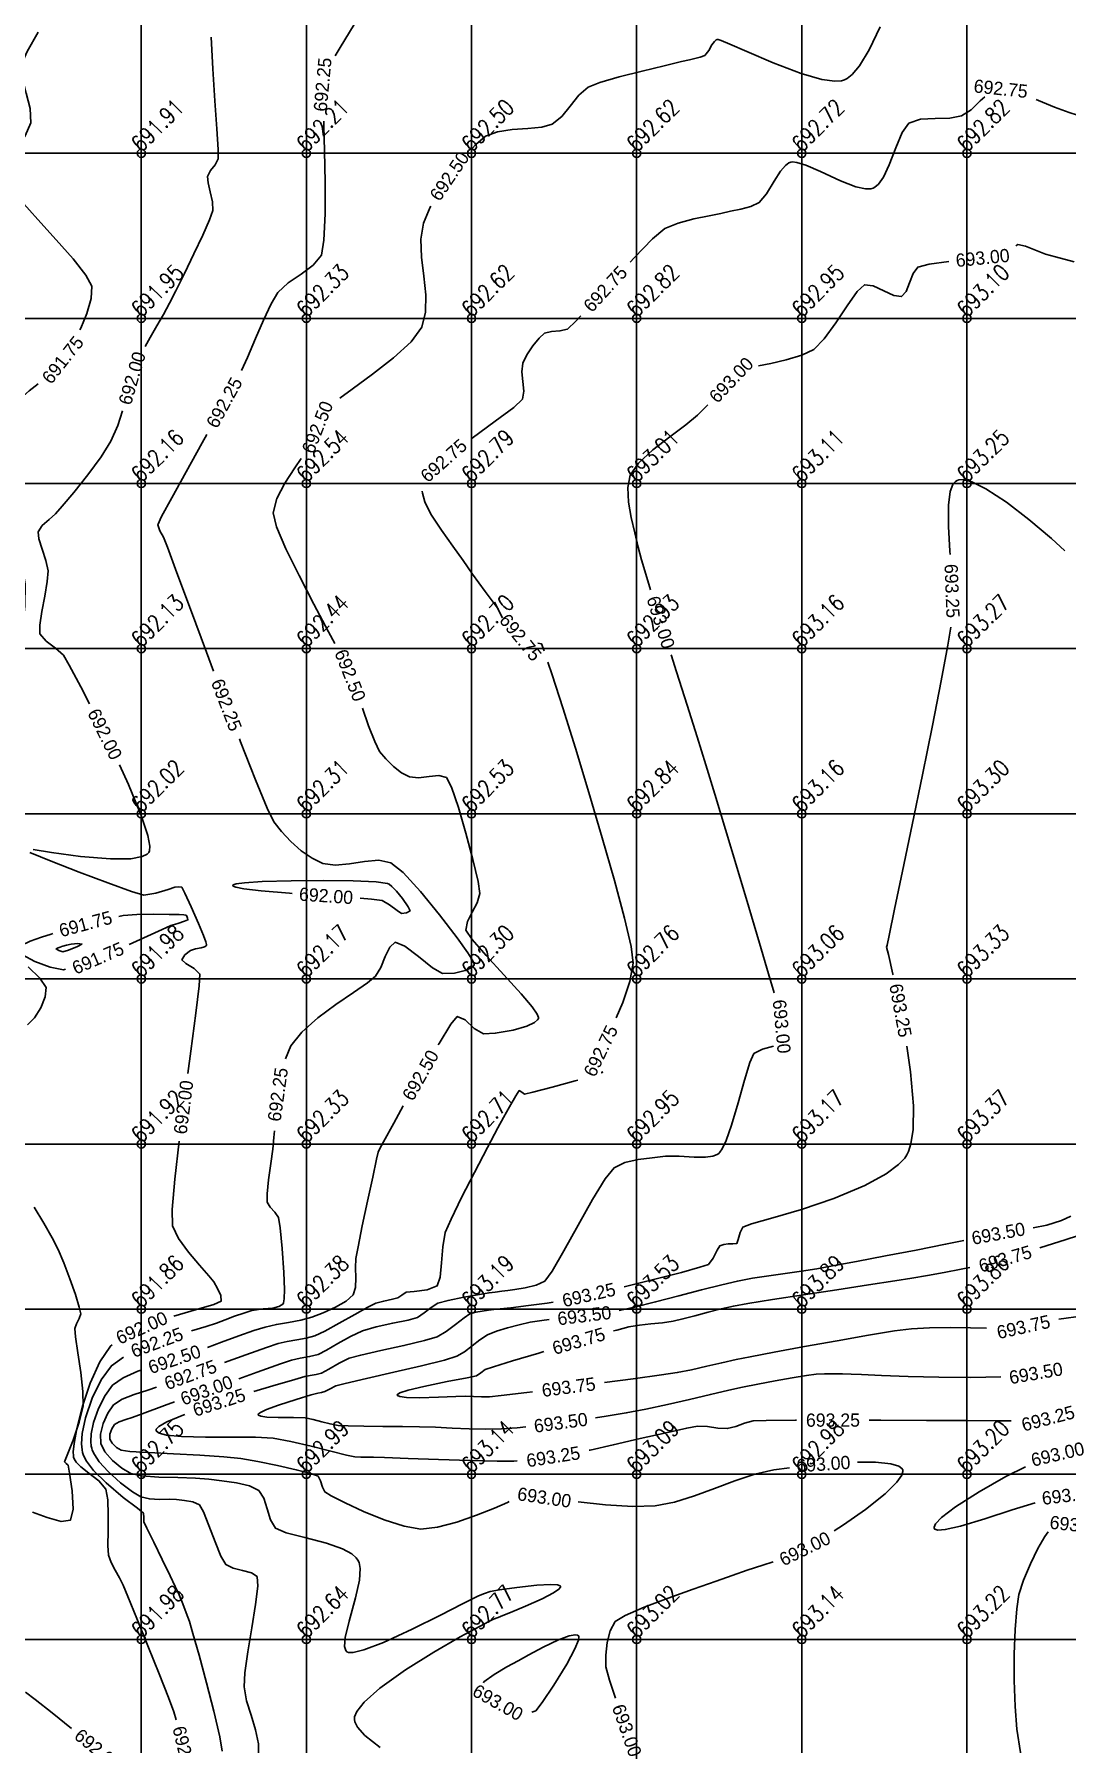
# Model space of a CAD drawing. Header units: millimetres. Extents: x 708400 to 708940, y 1331410 to 1331890.
# Drawn here: x 708651.8 to 708683, y 1331561.8 to 1331613.6 of the extents above; entities that cross this region are included whole.
import ezdxf

# ---------------------------------------------------------------- set-up
doc = ezdxf.new("R2010")
doc.units = ezdxf.units.MM
doc.header["$PDMODE"] = 32
doc.header["$PDSIZE"] = 0.25
for name, color, linetype in [('BLOCK LEVELS', 251, 'Continuous'), ('CONT-MJR', 210, 'Continuous'), ('CONT-MNR', 90, 'Continuous'), ('grid', 4, 'Continuous')]:
    doc.layers.add(name, color=color, linetype=linetype)
doc.styles.add('RS', font='romans.shx', dxfattribs={"height": 5})

msp = doc.modelspace()

# ---------------------------------------------------------------- linework, layer by layer
at = {"layer": 'BLOCK LEVELS', "color": 251}
for p in [(708655, 1331610, 691.907), (708660, 1331610, 692.209), (708665, 1331610, 692.498), (708670, 1331610, 692.622), (708675, 1331610, 692.719), (708680, 1331610, 692.816), (708655, 1331605, 691.954), (708660, 1331605, 692.33), (708665, 1331605, 692.622), (708670, 1331605, 692.819), (708675, 1331605, 692.947), (708680, 1331605, 693.1), (708655, 1331600, 692.156), (708660, 1331600, 692.54), (708665, 1331600, 692.787), (708670, 1331600, 693.013), (708675, 1331600, 693.114), (708680, 1331600, 693.248), (708655, 1331595, 692.131), (708660, 1331595, 692.437), (708665, 1331595, 692.697), (708670, 1331595, 692.934), (708675, 1331595, 693.159), (708680, 1331595, 693.27), (708655, 1331590, 692.015), (708660, 1331590, 692.306), (708665, 1331590, 692.527), (708670, 1331590, 692.837), (708675, 1331590, 693.162), (708680, 1331590, 693.302), (708655, 1331585, 691.979), (708660, 1331585, 692.173), (708665, 1331585, 692.297), (708670, 1331585, 692.763), (708675, 1331585, 693.064), (708680, 1331585, 693.335), (708655, 1331580, 691.923), (708660, 1331580, 692.327), (708665, 1331580, 692.707), (708670, 1331580, 692.954), (708675, 1331580, 693.165), (708680, 1331580, 693.37), (708655, 1331575, 691.859), (708660, 1331575, 692.382), (708665, 1331575, 693.185), (708670, 1331575, 693.53), (708675, 1331575, 693.892), (708680, 1331575, 693.857), (708655, 1331570, 692.751), (708660, 1331570, 692.994), (708665, 1331570, 693.137), (708670, 1331570, 693.09), (708675, 1331570, 692.977), (708680, 1331570, 693.199), (708655, 1331565, 691.983), (708660, 1331565, 692.643), (708665, 1331565, 692.772), (708670, 1331565, 693.018), (708675, 1331565, 693.138), (708680, 1331565, 693.222)]:
    msp.add_point(p, dxfattribs=at)
at = {"layer": 'CONT-MJR', "flags": 128}
for points, elevation in [([(708677.375, 1331613.828), (708677.044, 1331613.13), (708676.753, 1331612.65), (708676.525, 1331612.381), (708676.37, 1331612.261), (708676.292, 1331612.223), (708676.207, 1331612.198), (708675.999, 1331612.183), (708675.607, 1331612.235), (708674.981, 1331612.412), (708674.131, 1331612.735), (708673.333, 1331613.08), (708672.824, 1331613.307), (708672.564, 1331613.415), (708672.465, 1331613.445), (708672.441, 1331613.446), (708672.412, 1331613.433), (708672.356, 1331613.386), (708672.278, 1331613.28), (708672.181, 1331613.115), (708672.064, 1331612.965), (708671.924, 1331612.905), (708671.761, 1331612.867), (708671.604, 1331612.833), (708671.355, 1331612.774), (708670.834, 1331612.652), (708670.165, 1331612.491), (708669.475, 1331612.313), (708668.889, 1331612.141), (708668.531, 1331612), (708668.249, 1331611.755), (708667.99, 1331611.431), (708667.73, 1331611.112), (708667.445, 1331610.878), (708667.127, 1331610.787), (708666.703, 1331610.747), (708666.236, 1331610.715), (708665.789, 1331610.651), (708665.427, 1331610.513), (708665.134, 1331610.27), (708665.009, 1331610.134)], 692.5), ([(708657.114, 1331613.512), (708657.167, 1331612.558), (708657.231, 1331611.592), (708657.289, 1331610.741), (708657.327, 1331610.117), (708657.329, 1331609.833), (708657.234, 1331609.654), (708657.097, 1331609.475), (708657.008, 1331609.296), (708657.024, 1331609.103), (708657.09, 1331608.828), (708657.153, 1331608.529), (708657.164, 1331608.263), (708657.07, 1331607.987), (708656.865, 1331607.522), (708656.595, 1331606.952), (708656.306, 1331606.362), (708656.043, 1331605.836), (708655.852, 1331605.46), (708655.671, 1331605.123), (708655.471, 1331604.774), (708655.267, 1331604.42), (708655.119, 1331604.15)], 692), ([(708663.77, 1331608.397), (708663.751, 1331608.365), (708663.544, 1331607.884), (708663.466, 1331607.399), (708663.486, 1331606.853), (708663.553, 1331606.28), (708663.612, 1331605.714), (708663.611, 1331605.188), (708663.496, 1331604.736), (708663.168, 1331604.293), (708662.633, 1331603.801), (708662.003, 1331603.307), (708661.385, 1331602.856), (708661.008, 1331602.58)], 692.5), ([(708683.244, 1331606.709), (708682.684, 1331606.863), (708682.381, 1331606.949), (708682.082, 1331607.065), (708681.771, 1331607.189), (708681.547, 1331607.234), (708681.479, 1331607.196)], 693), ([(708679.449, 1331606.723), (708678.858, 1331606.643), (708678.513, 1331606.55), (708678.37, 1331606.356), (708678.265, 1331606.079), (708678.161, 1331605.815), (708678.021, 1331605.66), (708677.791, 1331605.69), (708677.482, 1331605.838), (708677.163, 1331605.986), (708676.898, 1331606.017), (708676.674, 1331605.81), (708676.371, 1331605.382), (708676.027, 1331604.863), (708675.679, 1331604.379), (708675.364, 1331604.061), (708674.997, 1331603.884), (708674.53, 1331603.741), (708674.06, 1331603.632), (708673.687, 1331603.56)], 693), ([(708672.156, 1331602.383), (708672.135, 1331602.361), (708671.842, 1331602.067), (708671.487, 1331601.776), (708671.002, 1331601.415), (708670.49, 1331601.019), (708670.055, 1331600.621), (708669.801, 1331600.255), (708669.729, 1331599.875), (708669.752, 1331599.435), (708669.835, 1331598.967), (708669.944, 1331598.504), (708670.043, 1331598.076), (708670.146, 1331597.687), (708670.334, 1331597.055), (708670.419, 1331596.783)], 693), ([(708654.434, 1331602.196), (708654.288, 1331601.752), (708654.083, 1331601.284), (708653.782, 1331600.804), (708653.378, 1331600.259), (708652.958, 1331599.733), (708652.606, 1331599.312), (708652.408, 1331599.082), (708652.213, 1331598.906), (708652.002, 1331598.728), (708651.874, 1331598.539), (708651.896, 1331598.322), (708651.999, 1331598.012), (708652.115, 1331597.668), (708652.18, 1331597.354), (708652.154, 1331597.037), (708652.076, 1331596.594), (708651.987, 1331596.12), (708651.925, 1331595.707), (708651.932, 1331595.449), (708652.121, 1331595.223), (708652.407, 1331595.019), (708652.647, 1331594.8), (708652.822, 1331594.496), (708653.173, 1331593.84), (708653.433, 1331593.334)], 692), ([(708659.841, 1331600.753), (708659.646, 1331600.476), (708659.346, 1331600.014), (708659.103, 1331599.543), (708658.997, 1331599.117), (708659.1, 1331598.691), (708659.382, 1331598.024), (708659.779, 1331597.21), (708660.229, 1331596.342), (708660.669, 1331595.514), (708660.857, 1331595.156)], 692.5), ([(708671.042, 1331594.812), (708671.206, 1331594.298), (708671.529, 1331593.289), (708671.831, 1331592.332), (708672.093, 1331591.487), (708672.363, 1331590.596), (708672.688, 1331589.522), (708673.04, 1331588.353), (708673.393, 1331587.177), (708673.719, 1331586.082), (708673.992, 1331585.156), (708674.16, 1331584.575)], 693), ([(708661.697, 1331593.193), (708661.884, 1331592.665), (708662.069, 1331592.184), (708662.217, 1331591.888), (708662.404, 1331591.659), (708662.635, 1331591.434), (708662.885, 1331591.242), (708663.126, 1331591.115), (708663.397, 1331591.088), (708663.714, 1331591.129), (708664.015, 1331591.159), (708664.239, 1331591.102), (708664.392, 1331590.807), (708664.603, 1331590.193), (708664.833, 1331589.411), (708665.044, 1331588.614), (708665.197, 1331587.954), (708665.251, 1331587.584), (708665.173, 1331587.308), (708665.018, 1331587.018), (708664.875, 1331586.735), (708664.833, 1331586.479), (708665.019, 1331586.19), (708665.444, 1331585.706), (708665.981, 1331585.126), (708666.508, 1331584.548), (708666.836, 1331584.154), (708666.987, 1331583.933), (708667.027, 1331583.832), (708667.025, 1331583.798), (708667.003, 1331583.757), (708666.911, 1331583.677), (708666.677, 1331583.567), (708666.26, 1331583.447), (708665.721, 1331583.352), (708665.362, 1331583.336), (708665.082, 1331583.502), (708664.803, 1331583.757), (708664.569, 1331583.864), (708664.376, 1331583.627), (708664.016, 1331583.047), (708663.991, 1331583.006)], 692.5), ([(708654.342, 1331591.478), (708654.615, 1331590.885), (708655.001, 1331589.949), (708655.198, 1331589.347), (708655.258, 1331589.02), (708655.248, 1331588.874), (708655.227, 1331588.826), (708655.181, 1331588.777), (708655.031, 1331588.702), (708654.686, 1331588.64), (708654.064, 1331588.633), (708653.159, 1331588.707), (708652.283, 1331588.826), (708651.729, 1331588.917)], 692), ([(708651.626, 1331588.823), (708652.268, 1331588.569), (708653.116, 1331588.237), (708653.988, 1331587.905), (708654.702, 1331587.647), (708655.076, 1331587.539), (708655.437, 1331587.593), (708655.816, 1331587.712), (708656.014, 1331587.78), (708656.123, 1331587.79), (708656.224, 1331587.782), (708656.317, 1331587.601), (708656.514, 1331587.184), (708656.738, 1331586.68), (708656.888, 1331586.318), (708656.959, 1331586.121), (708656.977, 1331586.044), (708656.975, 1331586.025), (708656.962, 1331586.006), (708656.917, 1331585.976), (708656.812, 1331585.943), (708656.646, 1331585.911), (708656.486, 1331585.862), (708656.315, 1331585.724), (708656.224, 1331585.573), (708656.354, 1331585.464), (708656.602, 1331585.315), (708656.776, 1331585.145), (708656.755, 1331584.791), (708656.655, 1331583.964), (708656.504, 1331582.813), (708656.415, 1331582.138)], 692), ([(708659.565, 1331587.588), (708659.485, 1331587.593), (708658.631, 1331587.668), (708658.11, 1331587.731), (708657.863, 1331587.78), (708657.785, 1331587.812), (708657.775, 1331587.829), (708657.786, 1331587.845), (708657.869, 1331587.874), (708658.124, 1331587.911), (708658.66, 1331587.947), (708659.537, 1331587.973), (708660.505, 1331587.979), (708661.414, 1331587.966), (708662.115, 1331587.935), (708662.46, 1331587.888), (708662.502, 1331587.865), (708662.591, 1331587.798), (708662.73, 1331587.659), (708662.907, 1331587.438), (708663.077, 1331587.183), (708663.141, 1331587.057), (708663.03, 1331587.004), (708662.882, 1331586.985), (708662.747, 1331587.075), (708662.52, 1331587.246), (708662.29, 1331587.378), (708661.976, 1331587.416), (708661.627, 1331587.442)], 692), ([(708674.148, 1331582.966), (708673.814, 1331582.876), (708673.547, 1331582.741), (708673.431, 1331582.469), (708673.269, 1331581.929), (708673.077, 1331581.252), (708672.872, 1331580.571), (708672.71, 1331580.11), (708672.594, 1331579.858), (708672.522, 1331579.75), (708672.488, 1331579.718), (708672.435, 1331579.683), (708672.309, 1331579.635), (708672.084, 1331579.601), (708671.738, 1331579.605), (708671.284, 1331579.637), (708670.872, 1331579.631), (708670.475, 1331579.585), (708670.05, 1331579.531), (708669.647, 1331579.44), (708669.316, 1331579.283), (708669.051, 1331578.95), (708668.667, 1331578.318), (708668.229, 1331577.539), (708667.8, 1331576.766), (708667.442, 1331576.151), (708667.22, 1331575.847), (708666.958, 1331575.726), (708666.628, 1331575.647), (708666.314, 1331575.599), (708666.103, 1331575.569), (708665.916, 1331575.541), (708665.719, 1331575.519), (708665.531, 1331575.495), (708665.244, 1331575.447), (708664.77, 1331575.362), (708664.29, 1331575.266), (708663.983, 1331575.184), (708663.776, 1331575.053), (708663.571, 1331574.885), (708663.364, 1331574.751), (708663.077, 1331574.671), (708662.616, 1331574.576), (708662.113, 1331574.467), (708661.698, 1331574.346), (708661.337, 1331574.176), (708660.953, 1331573.958), (708660.606, 1331573.756), (708660.357, 1331573.631), (708660.096, 1331573.563), (708659.815, 1331573.515), (708659.549, 1331573.459), (708659.213, 1331573.344), (708658.513, 1331573.095), (708657.95, 1331572.892)], 693), ([(708662.935, 1331581.152), (708662.647, 1331580.634), (708662.335, 1331580.064), (708662.214, 1331579.841), (708662.173, 1331579.757), (708662.125, 1331579.539), (708662.007, 1331578.993), (708661.852, 1331578.27), (708661.693, 1331577.519), (708661.563, 1331576.89), (708661.497, 1331576.533), (708661.487, 1331576.253), (708661.5, 1331575.948), (708661.491, 1331575.66), (708661.416, 1331575.429), (708661.208, 1331575.239), (708660.881, 1331575.056), (708660.507, 1331574.891), (708660.16, 1331574.759), (708659.827, 1331574.666), (708659.461, 1331574.599), (708659.092, 1331574.537), (708658.748, 1331574.459), (708658.41, 1331574.351), (708657.95, 1331574.19), (708657.428, 1331574), (708657.008, 1331573.843)], 692.5), ([(708656.151, 1331580.088), (708656.019, 1331578.941), (708655.939, 1331578.016), (708655.945, 1331577.526), (708656.127, 1331577.139), (708656.426, 1331576.722), (708656.76, 1331576.328), (708657.043, 1331576.011), (708657.194, 1331575.826), (708657.306, 1331575.626), (708657.406, 1331575.409), (708657.419, 1331575.238), (708657.199, 1331575.144), (708656.677, 1331574.991), (708655.989, 1331574.788)], 692), ([(708683.143, 1331577.818), (708682.863, 1331577.681), (708682.423, 1331577.546), (708682.005, 1331577.465)], 693.5), ([(708679.907, 1331577.075), (708679.357, 1331576.964), (708678.466, 1331576.79), (708677.534, 1331576.612), (708676.657, 1331576.447), (708675.932, 1331576.312), (708675.455, 1331576.226), (708674.99, 1331576.151), (708674.5, 1331576.081), (708674.002, 1331576.009), (708673.513, 1331575.934), (708673.049, 1331575.849), (708672.582, 1331575.741), (708671.966, 1331575.583), (708671.274, 1331575.4), (708670.575, 1331575.217), (708669.94, 1331575.058), (708669.472, 1331574.956)], 693.5), ([(708667.356, 1331574.685), (708667.129, 1331574.659), (708666.774, 1331574.605), (708666.443, 1331574.529), (708666.091, 1331574.436), (708665.757, 1331574.331), (708665.481, 1331574.219), (708665.249, 1331574.075), (708665.019, 1331573.893), (708664.788, 1331573.712), (708664.555, 1331573.573), (708664.182, 1331573.46), (708663.49, 1331573.288), (708662.646, 1331573.09), (708661.82, 1331572.9), (708661.179, 1331572.753), (708660.891, 1331572.682), (708660.695, 1331572.582), (708660.554, 1331572.502), (708660.453, 1331572.48), (708660.351, 1331572.459), (708660.146, 1331572.401), (708659.691, 1331572.266), (708659.159, 1331572.095), (708658.791, 1331571.959), (708658.606, 1331571.872), (708658.548, 1331571.826), (708658.541, 1331571.807), (708658.552, 1331571.788), (708658.616, 1331571.758), (708658.798, 1331571.733), (708659.143, 1331571.722), (708659.613, 1331571.723), (708659.965, 1331571.708), (708660.209, 1331571.658), (708660.463, 1331571.591), (708660.717, 1331571.526), (708660.96, 1331571.481), (708661.264, 1331571.464), (708661.743, 1331571.455), (708662.318, 1331571.451), (708662.906, 1331571.448), (708663.427, 1331571.441), (708663.906, 1331571.423), (708664.411, 1331571.398), (708664.926, 1331571.375), (708665.432, 1331571.363), (708665.912, 1331571.373), (708666.382, 1331571.409), (708666.644, 1331571.436)], 693.5), ([(708654.115, 1331573.916), (708654.067, 1331573.882), (708653.741, 1331573.404), (708653.455, 1331572.764), (708653.221, 1331572.059), (708653.051, 1331571.385), (708652.969, 1331570.933), (708652.943, 1331570.678), (708652.944, 1331570.559), (708652.951, 1331570.518), (708652.968, 1331570.465), (708653.028, 1331570.365), (708653.168, 1331570.221), (708653.41, 1331570.037), (708653.718, 1331569.804), (708653.926, 1331569.549), (708653.989, 1331569.23), (708654.002, 1331568.775), (708653.993, 1331568.279), (708653.986, 1331567.84), (708654.008, 1331567.553), (708654.091, 1331567.326), (708654.209, 1331567.095), (708654.337, 1331566.867), (708654.449, 1331566.646), (708654.596, 1331566.297), (708654.868, 1331565.634), (708655.204, 1331564.805), (708655.543, 1331563.959), (708655.823, 1331563.242), (708655.984, 1331562.804), (708656.056, 1331562.569)], 692), ([(708654.99, 1331573.151), (708654.898, 1331573.12), (708654.448, 1331572.923), (708654.13, 1331572.694), (708653.904, 1331572.387), (708653.705, 1331571.995), (708653.556, 1331571.566), (708653.488, 1331571.229), (708653.475, 1331570.996), (708653.486, 1331570.856), (708653.499, 1331570.793), (708653.518, 1331570.729), (708653.581, 1331570.595), (708653.728, 1331570.381), (708653.993, 1331570.087), (708654.375, 1331569.742), (708654.734, 1331569.468), (708654.988, 1331569.314), (708655.247, 1331569.252), (708655.553, 1331569.24), (708655.847, 1331569.246), (708656.067, 1331569.239), (708656.311, 1331569.211), (708656.563, 1331569.17), (708656.763, 1331569.08), (708656.885, 1331568.862), (708657.049, 1331568.446), (708657.233, 1331567.957), (708657.412, 1331567.522), (708657.562, 1331567.268), (708657.782, 1331567.156), (708658.069, 1331567.089), (708658.341, 1331567.02), (708658.514, 1331566.9), (708658.527, 1331566.616), (708658.46, 1331566.06), (708658.35, 1331565.355), (708658.231, 1331564.622), (708658.141, 1331563.984), (708658.114, 1331563.564), (708658.189, 1331563.142), (708658.324, 1331562.703), (708658.462, 1331562.263), (708658.547, 1331561.841), (708658.549, 1331561.391)], 692.5), ([(708668.759, 1331571.711), (708669.074, 1331571.758), (708669.683, 1331571.858), (708670.28, 1331571.973), (708670.936, 1331572.115), (708671.603, 1331572.269), (708672.236, 1331572.418), (708672.787, 1331572.546), (708673.21, 1331572.638), (708673.673, 1331572.729), (708674.194, 1331572.827), (708674.705, 1331572.919), (708675.14, 1331572.991), (708675.431, 1331573.03), (708675.69, 1331573.043), (708675.963, 1331573.043), (708676.237, 1331573.037), (708676.497, 1331573.033), (708676.812, 1331573.022), (708677.415, 1331572.995), (708678.224, 1331572.964), (708679.155, 1331572.939), (708680.124, 1331572.932), (708681.025, 1331572.954)], 693.5), ([(708656.007, 1331572.189), (708655.708, 1331572.081), (708655.028, 1331571.833), (708654.722, 1331571.721), (708654.531, 1331571.658), (708654.332, 1331571.59), (708654.192, 1331571.506), (708654.109, 1331571.377), (708654.052, 1331571.213), (708654.047, 1331571.068), (708654.12, 1331570.939), (708654.25, 1331570.814), (708654.39, 1331570.726), (708654.652, 1331570.695), (708655.224, 1331570.659), (708655.976, 1331570.619), (708656.778, 1331570.574), (708657.501, 1331570.526), (708658.016, 1331570.473), (708658.531, 1331570.385), (708659.125, 1331570.265), (708659.695, 1331570.135), (708660.138, 1331570.019), (708660.353, 1331569.939), (708660.432, 1331569.799), (708660.484, 1331569.615), (708660.561, 1331569.468), (708660.754, 1331569.351), (708661.172, 1331569.137), (708661.733, 1331568.877), (708662.357, 1331568.624), (708662.963, 1331568.428), (708663.47, 1331568.343), (708663.97, 1331568.396), (708664.557, 1331568.552), (708665.156, 1331568.761), (708665.692, 1331568.976), (708666.09, 1331569.148), (708666.143, 1331569.171)], 693), ([(708676.686, 1331570.366), (708677.23, 1331570.37), (708677.7, 1331570.321), (708677.94, 1331570.247), (708678.033, 1331570.177), (708678.057, 1331570.135), (708678.065, 1331570.087), (708678.033, 1331569.971), (708677.882, 1331569.757), (708677.53, 1331569.413), (708676.929, 1331568.938), (708676.26, 1331568.468), (708675.98, 1331568.285)], 693), ([(708682.07, 1331569.137), (708681.368, 1331568.923), (708680.54, 1331568.655), (708679.802, 1331568.431), (708679.346, 1331568.326), (708679.116, 1331568.311), (708679.029, 1331568.34), (708679.008, 1331568.367), (708679.004, 1331568.403), (708679.049, 1331568.498), (708679.235, 1331568.689), (708679.658, 1331569.011), (708680.376, 1331569.472), (708681.184, 1331569.931), (708681.776, 1331570.229)], 693), ([(708668.229, 1331569.161), (708669.058, 1331569.077), (708669.882, 1331569.028), (708670.564, 1331569.046), (708671.147, 1331569.156), (708671.749, 1331569.344), (708672.361, 1331569.572), (708672.972, 1331569.804), (708673.575, 1331570.004), (708674.159, 1331570.135), (708674.626, 1331570.197)], 693), ([(708674.135, 1331567.353), (708673.824, 1331567.25), (708673.345, 1331567.097), (708672.896, 1331566.94), (708672.403, 1331566.762), (708671.716, 1331566.521), (708670.95, 1331566.248), (708670.223, 1331565.973), (708669.652, 1331565.727), (708669.353, 1331565.541), (708669.202, 1331565.262), (708669.111, 1331564.903), (708669.071, 1331564.519), (708669.069, 1331564.168), (708669.177, 1331563.767), (708669.362, 1331563.22)], 693), ([(708666.824, 1331562.8), (708666.943, 1331562.842), (708667.136, 1331563.087), (708667.493, 1331563.619), (708667.884, 1331564.254), (708668.132, 1331564.716), (708668.236, 1331564.974), (708668.25, 1331565.083), (708668.238, 1331565.113), (708668.213, 1331565.131), (708668.134, 1331565.143), (708667.955, 1331565.109), (708667.635, 1331564.988), (708667.174, 1331564.768), (708666.734, 1331564.534), (708666.412, 1331564.354), (708666.068, 1331564.165), (708665.686, 1331563.941), (708665.378, 1331563.714), (708665.359, 1331563.682)], 693), ([(708652.888, 1331562.305), (708652.306, 1331562.772), (708651.785, 1331563.183), (708651.495, 1331563.407)], 692)]:
    msp.add_lwpolyline(points, dxfattribs=dict(at, elevation=elevation))
at = {"layer": 'CONT-MJR', "elevation": 691.5, "flags": 128}
msp.add_lwpolyline([(708652.57, 1331585.973), (708652.582, 1331585.977), (708652.63, 1331585.991), (708652.738, 1331586.022), (708652.882, 1331586.053), (708653.076, 1331586.071), (708653.204, 1331586.056), (708653.065, 1331585.981), (708652.793, 1331585.872), (708652.622, 1331585.817), (708652.506, 1331585.857), (708652.422, 1331585.906), (708652.487, 1331585.941)], close=True, dxfattribs=at)
at = {"layer": 'CONT-MNR', "flags": 128}
for points, elevation in [([(708668.199, 1331616.627), (708667.691, 1331616.452), (708667.43, 1331616.36), (708667.222, 1331616.269), (708667.009, 1331616.165), (708666.8, 1331616.078), (708666.534, 1331615.993), (708666.059, 1331615.85), (708665.497, 1331615.698), (708664.967, 1331615.585), (708664.591, 1331615.557), (708664.239, 1331615.69), (708663.866, 1331615.928), (708663.523, 1331616.15), (708663.261, 1331616.233), (708663.05, 1331616.14), (708662.837, 1331615.952), (708662.637, 1331615.724), (708662.461, 1331615.507), (708662.25, 1331615.197), (708661.884, 1331614.615), (708661.448, 1331613.904), (708661.026, 1331613.203), (708660.875, 1331612.947)], 692.25), ([(708651.882, 1331613.669), (708651.542, 1331613.086), (708651.383, 1331612.722), (708651.394, 1331612.295), (708651.512, 1331611.824), (708651.633, 1331611.353), (708651.653, 1331610.925), (708651.482, 1331610.523), (708651.192, 1331610.11), (708650.928, 1331609.709), (708650.831, 1331609.338), (708650.988, 1331609.034), (708651.363, 1331608.563), (708651.87, 1331607.991), (708652.423, 1331607.381), (708652.937, 1331606.799), (708653.324, 1331606.31), (708653.499, 1331605.979), (708653.48, 1331605.599), (708653.351, 1331605.149), (708653.166, 1331604.7), (708653.142, 1331604.651)], 691.75), ([(708680.539, 1331611.704), (708680.403, 1331611.584), (708680.125, 1331611.32), (708679.84, 1331611.132), (708679.479, 1331611.067), (708679.035, 1331611.057), (708678.595, 1331611.03), (708678.245, 1331610.911), (708678.038, 1331610.628), (708677.847, 1331610.166), (708677.651, 1331609.648), (708677.475, 1331609.277), (708677.326, 1331609.066), (708677.216, 1331608.971), (708677.157, 1331608.941), (708677.091, 1331608.923), (708676.932, 1331608.921), (708676.636, 1331608.988), (708676.173, 1331609.166), (708675.563, 1331609.446), (708675.122, 1331609.639), (708674.854, 1331609.725), (708674.72, 1331609.74), (708674.669, 1331609.731), (708674.613, 1331609.708), (708674.506, 1331609.631), (708674.353, 1331609.455), (708674.161, 1331609.154), (708673.936, 1331608.771), (708673.714, 1331608.513), (708673.458, 1331608.39), (708673.157, 1331608.308), (708672.843, 1331608.245), (708672.55, 1331608.178), (708672.195, 1331608.101), (708671.734, 1331608.01), (708671.255, 1331607.888), (708670.849, 1331607.717), (708670.485, 1331607.405), (708669.924, 1331606.831), (708669.801, 1331606.698)], 692.75), ([(708687.99, 1331609.761), (708687.475, 1331609.911), (708686.512, 1331610.197), (708685.449, 1331610.516), (708684.43, 1331610.823), (708683.598, 1331611.077), (708683.098, 1331611.232), (708682.655, 1331611.395), (708682.165, 1331611.598), (708682.096, 1331611.626)], 692.75), ([(708660.526, 1331610.973), (708660.53, 1331610.818), (708660.55, 1331610.072), (708660.566, 1331609.129), (708660.564, 1331608.17), (708660.531, 1331607.373), (708660.454, 1331606.919), (708660.205, 1331606.614), (708659.838, 1331606.344), (708659.45, 1331606.079), (708659.139, 1331605.787), (708658.933, 1331605.441), (708658.704, 1331604.951), (708658.461, 1331604.387), (708658.216, 1331603.816), (708658.032, 1331603.421)], 692.25), ([(708668.308, 1331605.082), (708668.154, 1331604.916), (708667.903, 1331604.675), (708667.679, 1331604.623), (708667.422, 1331604.608), (708667.206, 1331604.549), (708667.046, 1331604.404), (708666.854, 1331604.169), (708666.675, 1331603.896), (708666.555, 1331603.64), (708666.528, 1331603.381), (708666.558, 1331603.086), (708666.582, 1331602.797), (708666.539, 1331602.553), (708666.277, 1331602.305), (708665.72, 1331601.889), (708665.021, 1331601.378)], 692.75), ([(708651.879, 1331603.016), (708651.61, 1331602.802), (708651.076, 1331602.341), (708650.608, 1331601.845), (708650.342, 1331601.371), (708650.339, 1331600.956), (708650.468, 1331600.38), (708650.684, 1331599.697), (708650.939, 1331598.96), (708651.188, 1331598.223), (708651.383, 1331597.54), (708651.48, 1331596.965), (708651.471, 1331596.283), (708651.391, 1331595.483), (708651.272, 1331594.665), (708651.144, 1331593.933), (708651.037, 1331593.389), (708650.981, 1331593.134), (708650.918, 1331592.978), (708650.84, 1331592.817), (708650.82, 1331592.745)], 691.75), ([(708656.985, 1331601.487), (708656.843, 1331601.23), (708656.356, 1331600.351), (708655.925, 1331599.569), (708655.617, 1331598.997), (708655.499, 1331598.749), (708655.567, 1331598.566), (708655.674, 1331598.38), (708655.791, 1331598.069), (708656.077, 1331597.299), (708656.487, 1331596.198), (708656.976, 1331594.893), (708657.191, 1331594.323)], 692.25), ([(708663.507, 1331599.769), (708663.511, 1331599.708), (708663.585, 1331599.446), (708663.771, 1331599.071), (708664.09, 1331598.584), (708664.439, 1331598.105), (708664.746, 1331597.669), (708665.03, 1331597.252), (708665.409, 1331596.73), (708665.803, 1331596.204)], 692.75), ([(708682.968, 1331597.965), (708682.561, 1331598.332), (708681.876, 1331598.909), (708681.195, 1331599.433), (708680.57, 1331599.844), (708680.147, 1331600.054), (708679.892, 1331600.12), (708679.759, 1331600.115), (708679.704, 1331600.096), (708679.657, 1331600.065), (708679.578, 1331599.971), (708679.495, 1331599.755), (708679.441, 1331599.348), (708679.44, 1331598.698), (708679.482, 1331597.952), (708679.489, 1331597.846)], 693.25), ([(708679.509, 1331595.646), (708679.424, 1331595.109), (708679.223, 1331594.026), (708678.957, 1331592.673), (708678.654, 1331591.176), (708678.343, 1331589.664), (708678.052, 1331588.266), (708677.809, 1331587.108), (708677.643, 1331586.319), (708677.581, 1331586.026), (708677.567, 1331585.964), (708677.622, 1331585.741), (708677.761, 1331585.146), (708677.766, 1331585.122)], 693.25), ([(708667.013, 1331595.161), (708667.115, 1331595.147), (708667.197, 1331594.933)], 692.75), ([(708667.313, 1331594.595), (708667.443, 1331594.206), (708667.763, 1331593.208), (708668.145, 1331591.989), (708668.555, 1331590.645), (708668.961, 1331589.274), (708669.331, 1331587.975), (708669.632, 1331586.844), (708669.831, 1331585.979), (708669.897, 1331585.477), (708669.797, 1331584.926), (708669.578, 1331584.285), (708669.379, 1331583.817)], 692.75), ([(708657.974, 1331592.267), (708658.008, 1331592.178), (708658.461, 1331591.023), (708658.811, 1331590.173), (708659.014, 1331589.755), (708659.248, 1331589.459), (708659.529, 1331589.16), (708659.843, 1331588.883), (708660.171, 1331588.652), (708660.498, 1331588.493), (708660.867, 1331588.445), (708661.302, 1331588.489), (708661.758, 1331588.56), (708662.191, 1331588.591), (708662.554, 1331588.519), (708662.926, 1331588.217), (708663.453, 1331587.645), (708664.033, 1331586.943), (708664.566, 1331586.247), (708664.89, 1331585.788), (708665.039, 1331585.547), (708665.081, 1331585.452), (708665.083, 1331585.427), (708665.065, 1331585.395), (708664.99, 1331585.333), (708664.803, 1331585.251), (708664.484, 1331585.174), (708664.122, 1331585.161), (708663.816, 1331585.336), (708663.396, 1331585.674), (708662.982, 1331585.992), (708662.693, 1331586.11), (708662.528, 1331585.964), (708662.388, 1331585.678), (708662.25, 1331585.35), (708662.09, 1331585.081), (708661.851, 1331584.884), (708661.425, 1331584.59), (708660.896, 1331584.225), (708660.347, 1331583.817), (708659.864, 1331583.392), (708659.529, 1331582.978), (708659.363, 1331582.578)], 692.25), ([(708654.322, 1331586.894), (708654.448, 1331586.916), (708654.868, 1331586.949), (708655.365, 1331586.959), (708655.842, 1331586.955), (708656.145, 1331586.946), (708656.294, 1331586.939), (708656.344, 1331586.935), (708656.352, 1331586.934), (708656.358, 1331586.928), (708656.375, 1331586.9), (708656.401, 1331586.841), (708656.415, 1331586.786), (708656.314, 1331586.748), (708656.103, 1331586.682), (708655.9, 1331586.615), (708655.634, 1331586.495), (708655.082, 1331586.241), (708654.637, 1331586.04)], 691.75), ([(708652.709, 1331585.293), (708652.642, 1331585.276), (708652.24, 1331585.353), (708651.781, 1331585.527), (708651.403, 1331585.73), (708651.246, 1331585.893), (708651.361, 1331586.016), (708651.638, 1331586.141), (708651.977, 1331586.259), (708652.277, 1331586.358), (708652.321, 1331586.373), (708652.322, 1331586.373)], 691.75), ([(708651.578, 1331585.363), (708651.933, 1331585.027), (708652.117, 1331584.736), (708652.091, 1331584.454), (708651.961, 1331584.123), (708651.768, 1331583.818), (708651.554, 1331583.612)], 691.75), ([(708678.178, 1331582.961), (708678.292, 1331582.182), (708678.379, 1331581.154), (708678.371, 1331580.44), (708678.307, 1331580.002), (708678.232, 1331579.77), (708678.184, 1331579.674), (708678.116, 1331579.574), (708677.934, 1331579.377), (708677.559, 1331579.095), (708676.914, 1331578.744), (708675.969, 1331578.352), (708674.993, 1331578.022), (708674.12, 1331577.762), (708673.482, 1331577.581), (708673.211, 1331577.487), (708673.13, 1331577.317), (708673.079, 1331577.11), (708673.037, 1331576.991), (708672.912, 1331576.975), (708672.773, 1331576.977), (708672.639, 1331576.958), (708672.518, 1331576.92), (708672.441, 1331576.784), (708672.32, 1331576.545), (708672.174, 1331576.357), (708671.918, 1331576.268), (708671.356, 1331576.113), (708670.595, 1331575.919), (708669.747, 1331575.71), (708669.624, 1331575.681)], 693.25), ([(708668.947, 1331582.198), (708668.967, 1331582.169), (708668.926, 1331582.155)], 692.75), ([(708668.216, 1331581.936), (708668.136, 1331581.912), (708667.442, 1331581.725), (708666.857, 1331581.573), (708666.602, 1331581.512), (708666.52, 1331581.568), (708666.444, 1331581.617), (708666.342, 1331581.461), (708666.148, 1331581.127), (708665.967, 1331580.803), (708665.799, 1331580.488), (708665.482, 1331579.891), (708665.091, 1331579.143), (708664.699, 1331578.376), (708664.38, 1331577.724), (708664.206, 1331577.318), (708664.128, 1331576.889), (708664.091, 1331576.398), (708664.051, 1331575.964), (708663.963, 1331575.704), (708663.66, 1331575.583), (708663.259, 1331575.538), (708663.017, 1331575.514), (708662.893, 1331575.428), (708662.769, 1331575.34), (708662.606, 1331575.3), (708662.345, 1331575.246), (708662.101, 1331575.178), (708661.865, 1331575.058), (708661.462, 1331574.834), (708660.992, 1331574.571), (708660.557, 1331574.336), (708660.259, 1331574.195), (708659.994, 1331574.121), (708659.708, 1331574.068), (708659.419, 1331574.02), (708659.149, 1331573.959), (708658.797, 1331573.842), (708658.169, 1331573.62), (708657.525, 1331573.387)], 692.75), ([(708659.033, 1331580.403), (708659.018, 1331580.196), (708658.986, 1331579.847), (708658.923, 1331579.409), (708658.856, 1331578.919), (708658.81, 1331578.491), (708658.811, 1331578.242), (708658.906, 1331578.085), (708659.048, 1331577.933), (708659.152, 1331577.777), (708659.202, 1331577.46), (708659.266, 1331576.838), (708659.319, 1331576.112), (708659.337, 1331575.593), (708659.327, 1331575.308), (708659.307, 1331575.191), (708659.292, 1331575.16), (708659.259, 1331575.127), (708659.168, 1331575.077), (708658.982, 1331575.034), (708658.689, 1331575.007), (708658.347, 1331574.959), (708658.105, 1331574.882), (708657.827, 1331574.783), (708657.542, 1331574.675), (708657.275, 1331574.573), (708656.962, 1331574.474), (708656.519, 1331574.34)], 692.25), ([(708651.753, 1331578.085), (708652.046, 1331577.601), (708652.302, 1331577.16), (708652.485, 1331576.809), (708652.66, 1331576.398), (708652.842, 1331575.914), (708653.005, 1331575.441), (708653.122, 1331575.063), (708653.166, 1331574.861), (708653.122, 1331574.714), (708653.04, 1331574.56), (708652.984, 1331574.41), (708653.008, 1331574.162), (708653.081, 1331573.677), (708653.167, 1331573.082), (708653.231, 1331572.503), (708653.237, 1331572.067), (708653.124, 1331571.58), (708652.934, 1331571.029), (708652.755, 1331570.576), (708652.677, 1331570.38), (708652.729, 1331570.327), (708652.785, 1331570.273), (708652.83, 1331570.03), (708652.904, 1331569.501), (708652.936, 1331568.941), (708652.853, 1331568.607), (708652.573, 1331568.575), (708652.149, 1331568.687), (708651.707, 1331568.85)], 691.75), ([(708684.036, 1331577.439), (708683.001, 1331577.109), (708682.208, 1331576.853)], 693.75), ([(708682.788, 1331574.693), (708683.523, 1331574.796), (708684.619, 1331574.947), (708685.874, 1331575.12), (708687.149, 1331575.294), (708688.306, 1331575.453), (708689.207, 1331575.578), (708689.713, 1331575.65), (708690.15, 1331575.718), (708690.609, 1331575.792), (708691.074, 1331575.869), (708691.532, 1331575.946), (708691.969, 1331576.018), (708692.377, 1331576.085), (708692.961, 1331576.181), (708693.664, 1331576.296), (708694.427, 1331576.423), (708695.191, 1331576.552), (708695.898, 1331576.675), (708696.49, 1331576.783), (708697.145, 1331576.912), (708697.869, 1331577.062), (708698.425, 1331577.18)], 693.75), ([(708680.088, 1331576.265), (708679.828, 1331576.212), (708679.316, 1331576.115), (708678.81, 1331576.024), (708678.329, 1331575.94), (708677.817, 1331575.856), (708677.021, 1331575.733), (708676.06, 1331575.586), (708675.052, 1331575.432), (708674.116, 1331575.288), (708673.369, 1331575.169), (708672.93, 1331575.093), (708672.561, 1331575.009), (708672.161, 1331574.905), (708671.763, 1331574.799), (708671.401, 1331574.704), (708671.108, 1331574.638), (708670.78, 1331574.591), (708670.434, 1331574.555), (708670.087, 1331574.518), (708669.762, 1331574.465), (708669.396, 1331574.368), (708669.302, 1331574.341)], 693.75), ([(708667.475, 1331575.211), (708667.287, 1331575.181), (708666.729, 1331575.108), (708666.186, 1331575.045), (708665.752, 1331574.997), (708665.516, 1331574.968), (708665.326, 1331574.941), (708665.129, 1331574.908), (708664.95, 1331574.854), (708664.775, 1331574.738), (708664.52, 1331574.539), (708664.233, 1331574.324), (708663.959, 1331574.162), (708663.579, 1331574.046), (708662.955, 1331573.898), (708662.254, 1331573.744), (708661.645, 1331573.607), (708661.295, 1331573.514), (708660.988, 1331573.364), (708660.679, 1331573.183), (708660.456, 1331573.066), (708660.292, 1331573.024), (708660.116, 1331572.994), (708659.95, 1331572.959), (708659.65, 1331572.874), (708658.982, 1331572.68), (708658.406, 1331572.506)], 693.25), ([(708669.031, 1331572.779), (708669.898, 1331572.892), (708670.752, 1331573.007), (708671.231, 1331573.078), (708671.666, 1331573.165), (708672.122, 1331573.27), (708672.577, 1331573.377), (708673.012, 1331573.472), (708673.439, 1331573.555), (708674.169, 1331573.693), (708675.086, 1331573.865), (708676.074, 1331574.045), (708677.019, 1331574.211), (708677.805, 1331574.34), (708678.318, 1331574.408), (708678.865, 1331574.436), (708679.496, 1331574.441), (708680.108, 1331574.433), (708680.595, 1331574.422)], 693.75), ([(708654.465, 1331573.55), (708654.098, 1331573.288), (708653.787, 1331572.859), (708653.514, 1331572.307), (708653.309, 1331571.706), (708653.215, 1331571.24), (708653.195, 1331570.924), (708653.209, 1331570.739), (708653.225, 1331570.655), (708653.251, 1331570.573), (708653.342, 1331570.398), (708653.555, 1331570.119), (708653.935, 1331569.738), (708654.454, 1331569.301), (708654.882, 1331568.973), (708655.067, 1331568.825), (708655.076, 1331568.696), (708655.078, 1331568.562), (708655.169, 1331568.366), (708655.379, 1331567.941), (708655.638, 1331567.418), (708655.878, 1331566.929), (708656.031, 1331566.606), (708656.143, 1331566.35), (708656.257, 1331566.078), (708656.364, 1331565.804), (708656.457, 1331565.54), (708656.565, 1331565.178), (708656.752, 1331564.518), (708656.977, 1331563.69), (708657.199, 1331562.825), (708657.378, 1331562.052), (708657.453, 1331561.616)], 692.25), ([(708667.192, 1331573.718), (708667.036, 1331573.671), (708666.246, 1331573.431), (708665.665, 1331573.251), (708665.418, 1331573.171), (708665.284, 1331573.076), (708665.15, 1331572.983), (708664.864, 1331572.923), (708664.26, 1331572.807), (708663.559, 1331572.663), (708663.077, 1331572.546), (708662.834, 1331572.466), (708662.756, 1331572.42), (708662.747, 1331572.399), (708662.758, 1331572.381), (708662.826, 1331572.353), (708663.027, 1331572.328), (708663.421, 1331572.319), (708664.001, 1331572.333), (708664.523, 1331572.355), (708664.823, 1331572.366), (708665.06, 1331572.356), (708665.307, 1331572.345), (708665.543, 1331572.346), (708665.899, 1331572.385), (708666.671, 1331572.479), (708666.848, 1331572.501)], 693.75), ([(708655.458, 1331572.633), (708655.199, 1331572.547), (708654.79, 1331572.418), (708654.42, 1331572.273), (708654.161, 1331572.1), (708653.989, 1331571.855), (708653.849, 1331571.539), (708653.768, 1331571.211), (708653.773, 1331570.93), (708653.9, 1331570.676), (708654.131, 1331570.414), (708654.412, 1331570.183), (708654.689, 1331570.02), (708655.019, 1331569.95), (708655.528, 1331569.916), (708656.106, 1331569.899), (708656.647, 1331569.885), (708657.042, 1331569.856), (708657.442, 1331569.803), (708657.879, 1331569.739), (708658.276, 1331569.647), (708658.558, 1331569.509), (708658.713, 1331569.273), (708658.813, 1331568.949), (708658.911, 1331568.62), (708659.062, 1331568.368), (708659.388, 1331568.227), (708659.955, 1331568.083), (708660.609, 1331567.914), (708661.091, 1331567.744), (708661.376, 1331567.588), (708661.512, 1331567.467), (708661.56, 1331567.402), (708661.595, 1331567.328), (708661.628, 1331567.144), (708661.607, 1331566.798), (708661.489, 1331566.256), (708661.291, 1331565.552), (708661.175, 1331565.061), (708661.156, 1331564.785), (708661.191, 1331564.662), (708661.227, 1331564.623), (708661.271, 1331564.604), (708661.414, 1331564.603), (708661.743, 1331564.684), (708662.336, 1331564.911), (708663.207, 1331565.308), (708664.062, 1331565.733), (708664.731, 1331566.079), (708665.046, 1331566.24), (708665.214, 1331566.316), (708665.39, 1331566.394), (708665.563, 1331566.451), (708665.845, 1331566.5), (708666.372, 1331566.575), (708666.973, 1331566.642), (708667.39, 1331566.665), (708667.606, 1331566.652), (708667.684, 1331566.625), (708667.699, 1331566.606), (708667.697, 1331566.581), (708667.648, 1331566.521), (708667.483, 1331566.408), (708667.141, 1331566.232), (708666.634, 1331566.005), (708666.183, 1331565.818), (708665.947, 1331565.722), (708665.809, 1331565.665), (708665.663, 1331565.61), (708665.528, 1331565.547), (708665.262, 1331565.406), (708664.66, 1331565.077), (708663.86, 1331564.616), (708663.002, 1331564.08), (708662.222, 1331563.525), (708661.749, 1331563.104), (708661.528, 1331562.821), (708661.461, 1331562.654), (708661.455, 1331562.579), (708661.467, 1331562.505), (708661.543, 1331562.347), (708661.769, 1331562.093), (708662.239, 1331561.731)], 692.75), ([(708656.318, 1331571.814), (708656.292, 1331571.805), (708655.771, 1331571.585), (708655.528, 1331571.446), (708655.455, 1331571.37), (708655.448, 1331571.338), (708655.462, 1331571.305), (708655.538, 1331571.249), (708655.761, 1331571.188), (708656.215, 1331571.143), (708656.946, 1331571.126), (708657.737, 1331571.128), (708658.461, 1331571.125), (708658.991, 1331571.091), (708659.531, 1331570.99), (708660.149, 1331570.848), (708660.745, 1331570.7), (708661.218, 1331570.581), (708661.467, 1331570.525), (708661.651, 1331570.514), (708661.845, 1331570.515), (708662.03, 1331570.516), (708662.366, 1331570.504), (708663.082, 1331570.477), (708664.004, 1331570.445), (708664.961, 1331570.416), (708665.777, 1331570.397), (708666.281, 1331570.399), (708666.382, 1331570.407)], 693.25), ([(708668.559, 1331570.726), (708668.59, 1331570.732), (708669.291, 1331570.891), (708670.102, 1331571.079), (708670.889, 1331571.26), (708671.516, 1331571.399), (708671.846, 1331571.459), (708672.146, 1331571.442), (708672.461, 1331571.395), (708672.743, 1331571.383), (708673.002, 1331571.449), (708673.27, 1331571.549), (708673.529, 1331571.622), (708673.923, 1331571.632), (708674.807, 1331571.637), (708674.844, 1331571.637)], 693.25), ([(708677.044, 1331571.636), (708677.395, 1331571.636), (708678.772, 1331571.632), (708679.988, 1331571.627), (708680.879, 1331571.623), (708681.282, 1331571.622), (708681.339, 1331571.621)], 693.25), ([(708682.456, 1331568.254), (708682.355, 1331568.113), (708682.152, 1331567.751), (708681.922, 1331567.285), (708681.714, 1331566.796), (708681.576, 1331566.363), (708681.511, 1331565.928), (708681.463, 1331565.302), (708681.436, 1331564.553), (708681.433, 1331563.753), (708681.457, 1331562.972), (708681.51, 1331562.278), (708681.627, 1331561.578), (708681.771, 1331560.922)], 693.25)]:
    msp.add_lwpolyline(points, dxfattribs=dict(at, elevation=elevation))
at = {"layer": 'grid'}
for p, q in [((708655, 1331410), (708655, 1331890)), ((708660, 1331410), (708660, 1331890)), ((708665, 1331410), (708665, 1331890)), ((708670, 1331410), (708670, 1331890)), ((708675, 1331410), (708675, 1331890)), ((708680, 1331410), (708680, 1331890)), ((708400, 1331610), (708845, 1331610)), ((708400, 1331605), (708845, 1331605)), ((708400, 1331600), (708845, 1331600)), ((708400, 1331595), (708845, 1331595)), ((708400, 1331590), (708845, 1331590)), ((708400, 1331585), (708845, 1331585)), ((708400, 1331580), (708845, 1331580)), ((708400, 1331575), (708845, 1331575)), ((708400, 1331570), (708845, 1331570)), ((708400, 1331565), (708845, 1331565))]:
    msp.add_line(p, q, dxfattribs=at)

# ---------------------------------------------------------------- texts
at = {"layer": 'BLOCK LEVELS', "color": 251, "style": 'RS', "width": 0.8}
for s, p in [('691.91', (708655, 1331610, 691.907)), ('692.21', (708660, 1331610, 692.209)), ('692.50', (708665, 1331610, 692.498)), ('692.62', (708670, 1331610, 692.622)), ('692.72', (708675, 1331610, 692.719)), ('692.82', (708680, 1331610, 692.816)), ('691.95', (708655, 1331605, 691.954)), ('692.33', (708660, 1331605, 692.33)), ('692.62', (708665, 1331605, 692.622)), ('692.82', (708670, 1331605, 692.819)), ('692.95', (708675, 1331605, 692.947)), ('693.10', (708680, 1331605, 693.1)), ('692.16', (708655, 1331600, 692.156)), ('692.54', (708660, 1331600, 692.54)), ('692.79', (708665, 1331600, 692.787)), ('693.01', (708670, 1331600, 693.013)), ('693.11', (708675, 1331600, 693.114)), ('693.25', (708680, 1331600, 693.248)), ('692.13', (708655, 1331595, 692.131)), ('692.44', (708660, 1331595, 692.437)), ('692.93', (708670, 1331595, 692.934)), ('693.16', (708675, 1331595, 693.159)), ('693.27', (708680, 1331595, 693.27)), ('692.70', (708665, 1331595, 692.697)), ('692.02', (708655, 1331590, 692.015)), ('692.31', (708660, 1331590, 692.306)), ('692.53', (708665, 1331590, 692.527)), ('692.84', (708670, 1331590, 692.837)), ('693.16', (708675, 1331590, 693.162)), ('693.30', (708680, 1331590, 693.302)), ('691.98', (708655, 1331585, 691.979)), ('692.17', (708660, 1331585, 692.173)), ('692.30', (708665, 1331585, 692.297)), ('692.76', (708670, 1331585, 692.763)), ('693.06', (708675, 1331585, 693.064)), ('693.33', (708680, 1331585, 693.335)), ('691.92', (708655, 1331580, 691.923)), ('692.33', (708660, 1331580, 692.327)), ('692.95', (708670, 1331580, 692.954)), ('693.17', (708675, 1331580, 693.165)), ('693.37', (708680, 1331580, 693.37)), ('692.71', (708665, 1331580, 692.707)), ('691.86', (708655, 1331575, 691.859)), ('692.38', (708660, 1331575, 692.382)), ('693.19', (708665, 1331575, 693.185)), ('693.53', (708670, 1331575, 693.53)), ('693.89', (708675, 1331575, 693.892)), ('693.86', (708680, 1331575, 693.857)), ('692.75', (708655, 1331570, 692.751)), ('692.99', (708660, 1331570, 692.994)), ('693.14', (708665, 1331570, 693.137)), ('693.09', (708670, 1331570, 693.09)), ('692.98', (708675, 1331570, 692.977)), ('693.20', (708680, 1331570, 693.199)), ('691.98', (708655, 1331565, 691.983)), ('692.64', (708660, 1331565, 692.643)), ('692.77', (708665, 1331565, 692.772)), ('693.02', (708670, 1331565, 693.018)), ('693.14', (708675, 1331565, 693.138)), ('693.22', (708680, 1331565, 693.222))]:
    msp.add_text(s, height=0.5, rotation=45.0066, dxfattribs=at).set_placement(p)
at = {"layer": 'CONT-MJR', "char_height": 0.4, "attachment_point": 5}
for s, insert, rotation in [('{692.50}', (708664.334, 1331609.304, 692.5), 55.7118), ('{693.00}', (708680.477, 1331606.831, 693), 5.8035), ('{692.00}', (708654.725, 1331603.188, 692), 73.7549), ('{693.00}', (708672.866, 1331603.134, 693), 46.3924), ('{692.50}', (708660.337, 1331601.704, 692.5), 68.3177), ('{693.00}', (708670.729, 1331595.797, 693), 287.6024), ('{692.50}', (708661.325, 1331594.193, 692.5), 291.4991), ('{692.00}', (708653.897, 1331592.41, 692), 296.1911), ('{692.00}', (708660.596, 1331587.514, 692), 356.1086), ('{693.00}', (708674.393, 1331583.559, 693), 275.3721), ('{692.50}', (708663.457, 1331582.082, 692.5), 60.5626), ('{692.00}', (708656.281, 1331581.113, 692), 82.7337), ('{693.50}', (708680.952, 1331577.289, 693.5), 10.5233), ('{692.00}', (708655.015, 1331574.434, 692), 24.0162), ('{693.50}', (708668.416, 1331574.804, 693.5), 6.9689), ('{692.50}', (708656.005, 1331573.48, 692.5), 18.7817), ('{693.50}', (708682.09, 1331573.06, 693.5), 9.8467), ('{693.00}', (708656.978, 1331572.541, 693), 19.8856), ('{693.50}', (708667.703, 1331571.562, 693.5), 7.7812), ('{693.00}', (708682.749, 1331570.606, 693), 13.207), ('{693.00}', (708675.654, 1331570.309, 693), 3.8411), ('{693.00}', (708667.205, 1331569.296, 693), 351.7447), ('{693.00}', (708683.083, 1331569.364, 693), 6.7826), ('{693.00}', (708675.094, 1331567.745, 693), 26.0895), ('{693.00}', (708665.799, 1331563.088, 693), 330.5153), ('{693.00}', (708669.703, 1331562.244, 693), 289.3768), ('{692.00}', (708653.69, 1331561.653, 692), 320.1556), ('{692.00}', (708656.322, 1331561.57, 692), 283.3461)]:
    msp.add_mtext(s, dxfattribs=dict(at, insert=insert, rotation=rotation))
at = {"layer": 'CONT-MNR', "char_height": 0.4, "attachment_point": 5}
for s, insert, rotation in [('{692.25}', (708660.493, 1331612.081, 692.25), 84.6908), ('{692.75}', (708681.025, 1331611.954, 692.75), 353.8583), ('{692.75}', (708669.053, 1331605.891, 692.75), 47.5178), ('{691.75}', (708652.625, 1331603.743, 691.75), 51.6515), ('{692.25}', (708657.517, 1331602.45, 692.25), 61.234), ('{692.75}', (708664.159, 1331600.693, 692.75), 41.4621), ('{693.25}', (708679.549, 1331596.748, 693.25), 272.1569), ('{692.75}', (708666.483, 1331595.339, 692.75), 308.9832), ('{692.25}', (708657.58, 1331593.295, 692.25), 290.9555), ('{691.75}', (708653.314, 1331586.663, 691.75), 15.0679), ('{691.75}', (708653.69, 1331585.627, 691.75), 23.2577), ('{693.25}', (708677.989, 1331584.045, 693.25), 280.5242), ('{692.75}', (708668.915, 1331582.819, 692.75), 64.1379), ('{692.25}', (708659.137, 1331581.499, 692.25), 81.9882), ('{693.75}', (708681.159, 1331576.522, 693.75), 16.138), ('{693.25}', (708668.553, 1331575.43, 693.25), 12.8992), ('{692.25}', (708655.475, 1331573.991, 692.25), 20.2957), ('{693.75}', (708668.246, 1331574.033, 693.75), 16.4833), ('{693.75}', (708681.713, 1331574.46, 693.75), 12.4483), ('{692.75}', (708656.491, 1331573.011, 692.75), 20.18), ('{693.75}', (708667.94, 1331572.639, 693.75), 7.2896), ('{693.25}', (708657.357, 1331572.176, 693.25), 17.774), ('{693.25}', (708675.944, 1331571.638, 693.25), 0.033), ('{693.25}', (708682.458, 1331571.69, 693.25), 14.5953), ('{693.25}', (708667.476, 1331570.531, 693.25), 8.82), ('{693.25}', (708683.325, 1331568.463, 693.25), 353.909)]:
    msp.add_mtext(s, dxfattribs=dict(at, insert=insert, rotation=rotation))

doc.saveas('drawing.dxf')
